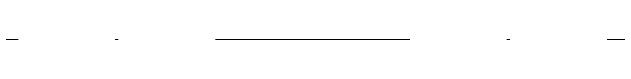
# Model space of a CAD drawing. Extents: x -1701 to 23780, y -363 to 7742.
# Drawn here: x 7362.76 to 7382.28, y 345 to 345 of the extents above; entities that cross this region are included whole.
import ezdxf

# ---------------------------------------------------------------- set-up
doc = ezdxf.new("R2010")
doc.units = 0
doc.header["$LTSCALE"] = 25
doc.header["$MEASUREMENT"] = 0
doc.linetypes.add('Audi$0$DASHDOT2', pattern=[0.5, 0.25, -0.125, 0, -0.125])
doc.layers.get('0').update_dxf_attribs({"color": 9, "lineweight": 9})
doc.layers.add('Audi$0$24', color=8, linetype='Audi$0$DASHDOT2', lineweight=9)

# ---------------------------------------------------------------- blocks, each defined once
blk = doc.blocks.new('Audi')
at = {"layer": 'Audi$0$24'}
blk.add_lwpolyline([(6827.499999998323, 345.0000000046566), (11027.49999999832, 345.0000000046566)], dxfattribs=at)

msp = doc.modelspace()

# ---------------------------------------------------------------- block references
at = {"color": 6}
msp.add_blockref('Audi', (0, 0), dxfattribs=at)

doc.saveas('drawing.dxf')
